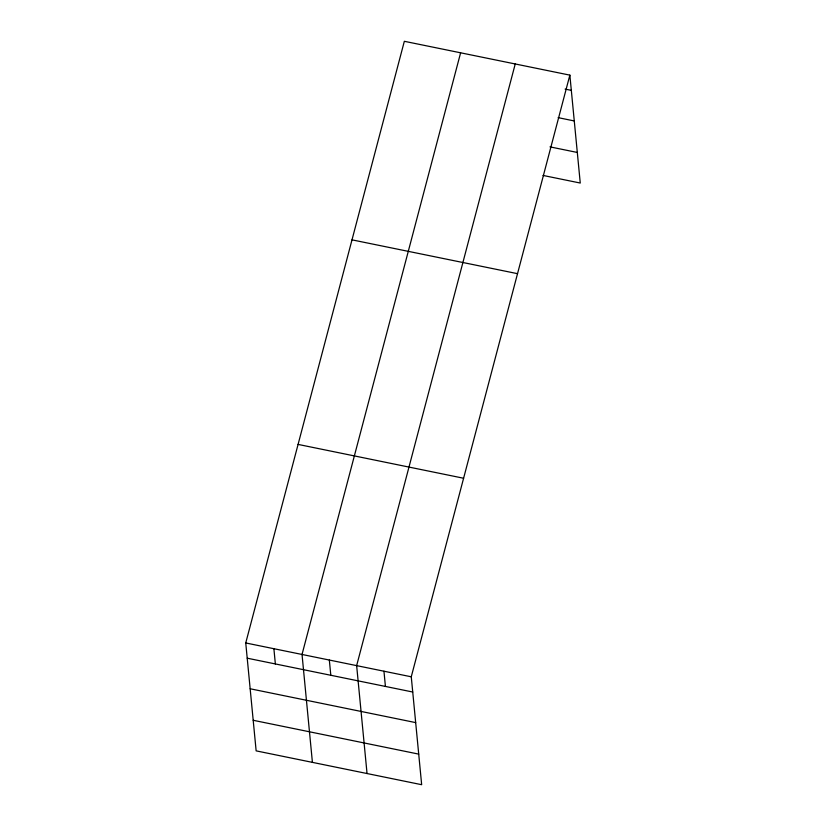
<?xml version="1.0" encoding="UTF-8"?>
<svg xmlns="http://www.w3.org/2000/svg" width="826" height="826" viewBox="0 0 826 826"><rect width="100%" height="100%" fill="white"/><g stroke="black" fill="none" stroke-linecap="round" stroke-linejoin="round"><path stroke-width="1.24" d="M569.857 75.135L411.265 676.793L421.663 784.7L256.143 750.865L245.745 642.958L404.337 41.3L569.857 75.135L580.255 183.042L543.012 175.432M460.619 52.802L302.027 654.46L312.414 762.367M515.238 63.963L356.646 665.622L367.043 773.539M565.118 89.094L571.324 90.364M558.139 117.643L574.277 120.947M549.992 146.873L577.312 152.459M352 239.85L517.53 273.674M298.083 444.409L463.603 478.244M245.745 642.958L411.265 676.793M247.211 658.188L412.742 692.023M250.154 688.77L415.685 722.605M253.19 720.282L418.72 754.117M383.956 671.208L385.422 686.437M329.337 660.046L330.803 675.276M273.891 648.709L275.357 663.939"/></g></svg>
